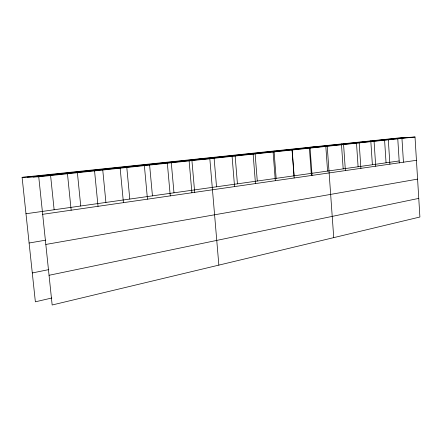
<?xml version="1.0" encoding="UTF-8"?>
<svg xmlns="http://www.w3.org/2000/svg" width="442" height="442" viewBox="0 0 442 442"><rect width="100%" height="100%" fill="white"/><g stroke="black" fill="none" stroke-linecap="round" stroke-linejoin="round"><path stroke-width="0.66" d="M51.797 298.002L35.366 301.814L22.1 177.33L397.723 138.059L415.016 137.003L419.9 217.016L52.162 304.997L38.747 176.806L22.1 177.33M49.051 275.283L418.762 198.392M32.288 272.952L48.824 269.609M45.824 244.454L417.585 179.115M29.1 243.006L45.747 240.155M42.67 214.315L416.441 160.319M25.979 213.746L399.165 160.949M27.481 177.165L403.358 137.716M33.144 176.982L409.237 137.357M38.747 176.806L415.016 137.003M309.328 147.302L327.229 146.285L333.732 237.636M191.845 159.584L209.828 158.706L218.851 265.117M50.471 174.369L54.128 209.762M67.466 173.767L71.156 210.199M77.416 172.916L80.731 206M102.782 170.28L105.909 202.436M94.555 170.899L98.03 206.315M126.76 167.076L129.777 199.06M120.152 168.192L123.428 202.646M144.374 165.628L147.473 199.176M149.578 164.689L152.44 195.856M171.264 162.418L173.977 192.806M167.336 163.203L170.264 195.883M189.121 160.899L191.9 192.756M191.9 160.258L194.712 192.618M214.094 157.954L216.525 186.789M232.072 156.352L234.558 186.596M235.133 155.75L237.431 183.833M255.106 153.661L257.283 181.021M253.128 154.125L255.476 183.574M274.04 150.993L276.156 178.353M273.095 152.015L275.316 180.706M292.162 149.788L294.118 175.811M292.052 150.009L294.157 177.982M310.074 148.103L312.069 175.397M309.378 147.987L311.389 175.424M325.804 146.258L327.577 171.076M343.578 144.556L345.384 170.584M341.445 143.943L343.18 168.872M359.175 142.91L360.893 168.347M356.49 143.053L358.097 166.761M374.076 141.329L375.711 166.203M370.794 140.876L372.374 164.739M388.319 139.827L389.883 164.159M384.546 139.44L386.054 162.805M401.955 138.385L403.447 162.197M397.767 138.733L399.297 162.999"/></g></svg>
